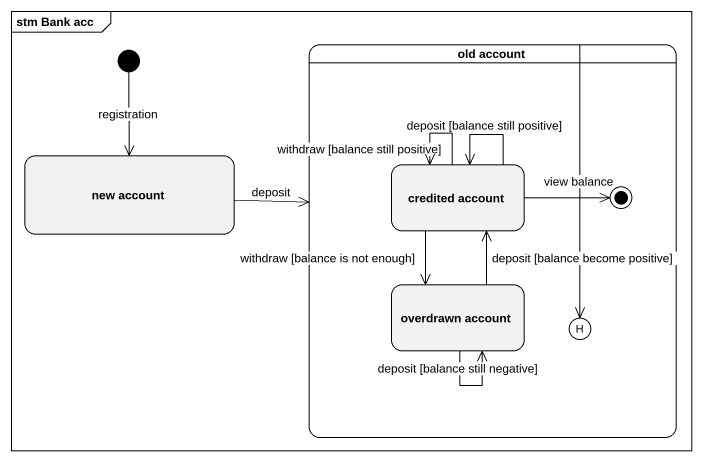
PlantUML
@startuml
mainframe stm Bank acc
hide empty description
state "old account" as old_account {
  state "credited account" as credited_account
  state "overdrawn account" as overdrawn_account
  state history1 <<history>>
  credited_account -right-> [*]
}
state "new account" as new_account
[*] --> new_account : registration
old_account --> history1 : view balance
new_account -right-> old_account : deposit
credited_account --> credited_account : withdraw [balance still positive]
credited_account --> credited_account : deposit [balance still positive]
credited_account --> overdrawn_account : withdraw [balance is not enough]
overdrawn_account -up-> credited_account : deposit [balance become positive]
overdrawn_account --> overdrawn_account : deposit [balance still negative]
@enduml
